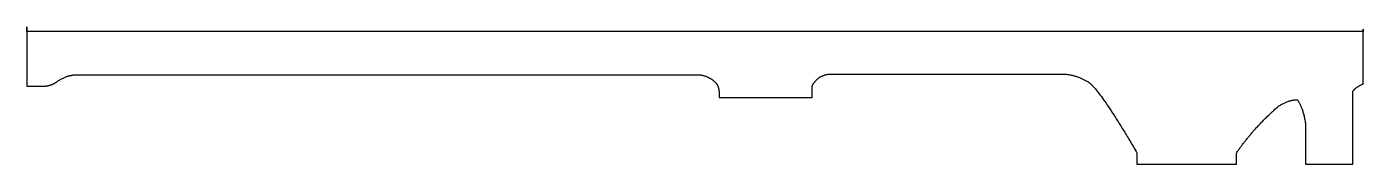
# Model space of a CAD drawing. Extents: x -30.5 to 24.2, y 2.5 to 8.1.
import ezdxf

# ---------------------------------------------------------------- set-up
doc = ezdxf.new("R2010")
doc.units = 0
doc.layers.get('0').update_dxf_attribs({"linetype": 'CONTINUOUS'})

msp = doc.modelspace()

# ---------------------------------------------------------------- linework, layer by layer
for p, q in [((-30.531, 8.129), (-30.535, 8.129)), ((-30.535, 8.129), (-30.535, 5.71)), ((-30.531, 7.934), (-30.531, 8.129)), ((24.146, 7.934), (-30.531, 7.934)), ((24.15, 8.039), (24.146, 8.039)), ((24.146, 8.039), (24.146, 7.934)), ((24.152, 5.805), (24.15, 8.039)), ((-28.528, 6.169), (-2.966, 6.169)), ((2.392, 6.204), (11.942, 6.204)), ((-30.535, 5.71), (-29.814, 5.71)), ((1.601, 5.249), (1.601, 5.7)), ((23.725, 2.526), (23.725, 5.493)), ((-2.205, 5.458), (-2.205, 5.249)), ((-2.205, 5.249), (1.601, 5.249)), ((21.79, 4.154), (21.79, 2.526)), ((14.893, 2.986), (14.893, 2.528)), ((18.959, 2.528), (18.959, 2.977)), ((14.893, 2.528), (18.959, 2.528)), ((21.79, 2.526), (23.725, 2.526))]:
    msp.add_line(p, q)
for points in [[(-29.322, 5.877), (-28.894, 6.169), (-28.528, 6.169)], [(-2.966, 6.169), (-2.558, 6.09), (-2.333, 5.836)], [(1.601, 5.7), (1.656, 5.855), (1.859, 6.036)], [(1.859, 6.036), (2.092, 6.204), (2.392, 6.204)], [(11.942, 6.204), (12.466, 6.145), (12.898, 5.879)], [(-29.814, 5.71), (-29.512, 5.734), (-29.322, 5.877)], [(-2.333, 5.836), (-2.22, 5.698), (-2.205, 5.458)], [(12.898, 5.879), (13.413, 5.513), (14.893, 2.986)], [(23.725, 5.493), (23.842, 5.672), (24.152, 5.805)], [(20.672, 4.882), (21.096, 5.157), (21.458, 5.157)], [(21.458, 5.157), (21.705, 4.779), (21.79, 4.154)], [(18.959, 2.977), (19.649, 3.992), (20.672, 4.882)]]:
    msp.add_open_spline(points, degree=2)

doc.saveas('drawing.dxf')
